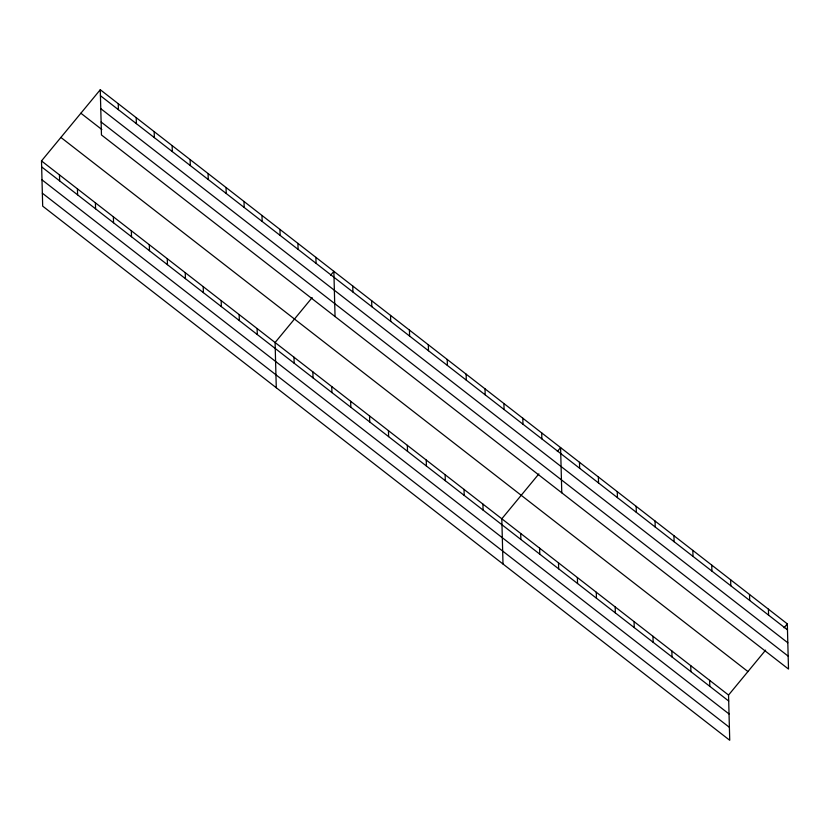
<?xml version="1.0" encoding="UTF-8"?>
<svg xmlns="http://www.w3.org/2000/svg" width="830" height="830" viewBox="0 0 830 830"><rect width="100%" height="100%" fill="white"/><g stroke="black" fill="none" stroke-linecap="round" stroke-linejoin="round"><path stroke-width="1.25" d="M765.613 650.149L728.543 695.052L729.726 740.267L42.683 206.141L41.5 160.927L100.274 89.733L787.317 623.859L788.5 669.073L101.457 134.948L100.274 89.733M312.163 297.617L275.093 342.531L276.276 387.745M330.631 275.249L333.868 271.337L335.05 316.552M538.888 473.889L501.818 518.792L503.001 564.006M557.355 451.51L560.592 447.598L561.775 492.813M784.08 627.781L787.317 623.859M100.43 95.709L787.473 629.835M100.772 108.657L787.815 642.783M101.115 122L788.158 656.125M80.873 113.222L101.841 129.522M60.891 137.427L747.934 671.563M41.5 160.927L728.543 695.052M41.656 166.903L728.699 701.028M41.998 179.851L729.041 713.976M42.34 193.193L729.383 727.319M768.424 609.168L768.58 615.144M749.532 594.488L749.687 600.464M730.639 579.797L730.794 585.773M711.746 565.106L711.901 571.082M709.65 680.361L709.806 686.337M692.842 550.414L693.009 556.39M690.757 665.681L690.913 671.646M673.95 535.734L674.105 541.71M671.864 650.99L672.02 656.966M655.057 521.043L655.212 527.019M652.971 636.299L653.127 642.275M636.164 506.352L636.32 512.328M634.079 621.608L634.234 627.584M617.271 491.661L617.427 497.637M615.186 606.917L615.341 612.893M598.378 476.97L598.534 482.946M596.282 592.236L596.448 598.212M579.485 462.289L579.641 468.265M577.389 577.545L577.545 583.521M558.497 562.854L558.652 568.83M541.7 432.907L541.855 438.883M539.604 548.163L539.759 554.139M522.807 418.216L522.962 424.192M520.711 533.483L520.867 539.459M503.914 403.536L504.069 409.512M485.021 388.845L485.177 394.821M482.925 504.101L483.081 510.077M466.128 374.154L466.284 380.13M464.032 489.41L464.188 495.386M447.225 359.463L447.391 365.439M445.139 474.729L445.295 480.695M428.332 344.782L428.488 350.758M426.247 460.038L426.402 466.014M409.439 330.091L409.595 336.067M407.354 445.347L407.509 451.323M390.546 315.4L390.702 321.376M388.461 430.656L388.616 436.632M371.653 300.709L371.809 306.685M369.568 415.965L369.724 421.941M352.76 286.028L352.916 291.994M350.665 401.284L350.831 407.26M331.772 386.593L331.927 392.569M315.898 257.362L316.054 263.338M312.879 371.902L313.035 377.878M297.929 243.398L298.084 249.374M293.986 357.211L294.142 363.187M279.959 229.422L280.115 235.398M261.99 215.458L262.145 221.434M257.124 328.556L257.279 334.532M244.02 201.483L244.176 207.459M239.154 314.591L239.31 320.567M226.051 187.518L226.206 193.494M221.185 300.616L221.34 306.592M208.081 173.553L208.247 179.519M203.215 286.651L203.371 292.627M190.122 159.578L190.278 165.554M185.246 272.676L185.412 278.652M172.152 145.613L172.308 151.589M167.287 258.711L167.442 264.687M154.183 131.638L154.339 137.614M149.317 244.736L149.473 250.712M136.213 117.673L136.369 123.649M131.347 230.771L131.503 236.747M118.244 103.698L118.4 109.674M113.378 216.796L113.534 222.772M95.409 202.831L95.564 208.807M77.439 188.867L77.595 194.832M59.47 174.891L59.625 180.867"/></g></svg>
